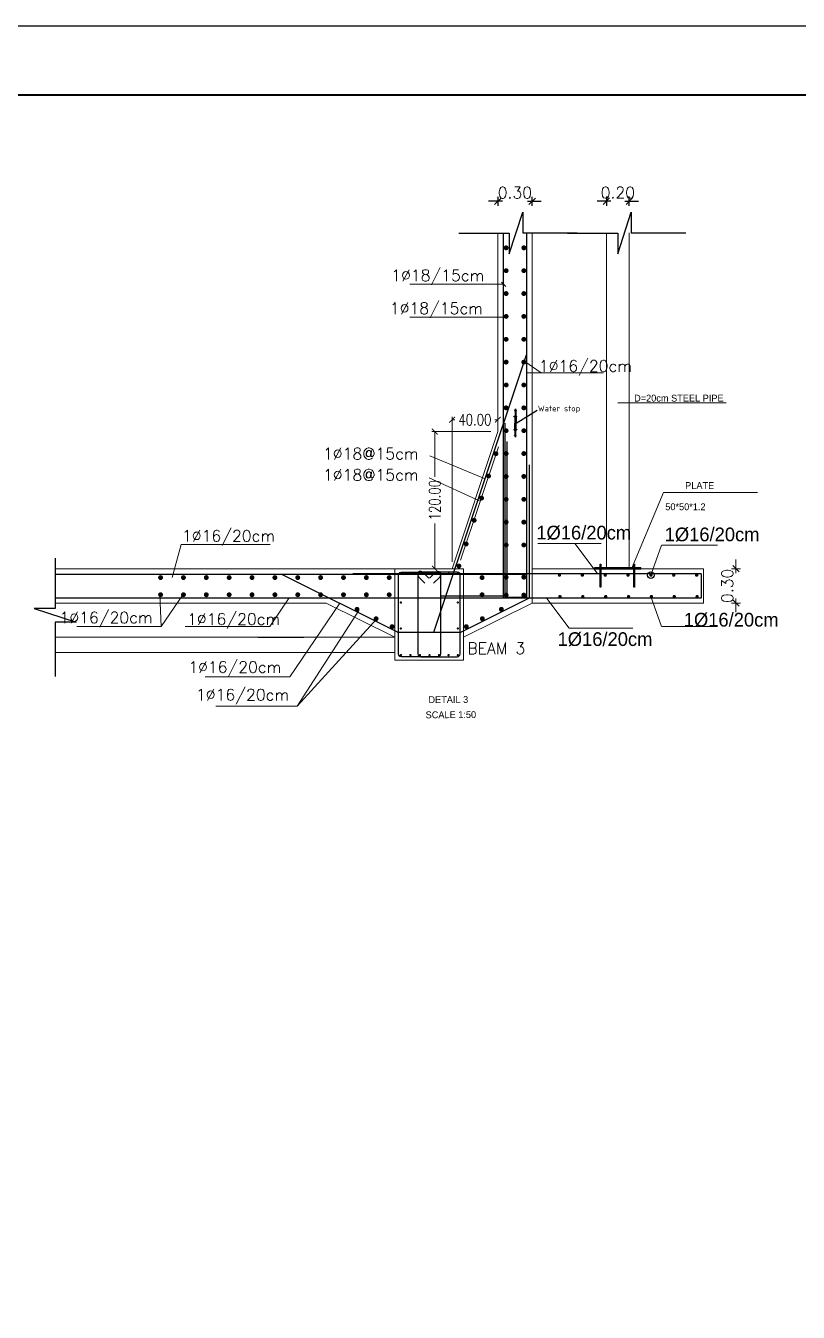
# Model space of a CAD drawing. Extents: x 166525 to 167198, y 178739 to 179747.
# Drawn here: x 167075.64 to 167089.15, y 179160.4 to 179182.91 of the extents above; entities that cross this region are included whole.
import ezdxf

# ---------------------------------------------------------------- set-up
doc = ezdxf.new("R2010")
doc.units = 0
doc.header["$MEASUREMENT"] = 0
doc.linetypes.add('AUSGEZOGEN', pattern=[0])
doc.layers.get('0').update_dxf_attribs({"linetype": 'CONTINUOUS'})
doc.layers.get('DEFPOINTS').update_dxf_attribs({"linetype": 'CONTINUOUS'})
for name, color, linetype, lineweight in [('BEAM', 6, 'CONTINUOUS', 13), ('dimentions', 241, 'CONTINUOUS', 20), ('LINE', 8, 'CONTINUOUS', 9)]:
    doc.layers.add(name, color=color, linetype=linetype, lineweight=lineweight)
for name, color, linetype in [('BEAM-DIM', 4, 'CONTINUOUS'), ('BEAM-REIN', 2, 'CONTINUOUS'), ('COVER', 7, 'CONTINUOUS'), ('EBENE0', 7, 'AUSGEZOGEN'), ('FRAM-REIN', 2, 'CONTINUOUS'), ('GRUNDEBENE', 7, 'AUSGEZOGEN'), ('LAYER40', 7, 'AUSGEZOGEN'), ('MHATCH', 8, 'CONTINUOUS'), ('outdim', 42, 'CONTINUOUS'), ('REBARS', 2, 'CONTINUOUS'), ('SLAB-REIN', 2, 'CONTINUOUS'), ('TEXTE', 7, 'AUSGEZOGEN'), ('TEXTM', 2, 'CONTINUOUS')]:
    doc.layers.add(name, color=color, linetype=linetype)
doc.styles.add('DIM', font='simplex.shx', dxfattribs={"width": 0.75})
doc.styles.add('ISO8', font='iso8')
doc.styles.add('ROMAND10', font='ROMAND.shx', dxfattribs={"height": 0.2})
doc.styles.add('ROMANS', font='romans.shx')
doc.dimstyles.new('1-100-layout', dxfattribs={"dimtxt": 0.2, "dimasz": 0.08, "dimexe": 0.18, "dimexo": 0.0625, "dimgap": 0.05, "dimtad": 1, "dimzin": 12, "dimdsep": 46, "dimtxsty": 'ROMAND10', "dimblk": '2', "dimcen": 0, "dimdle": 0.15, "dimse1": 1, "dimse2": 1, "dimclrd": 256, "dimclre": 9, "dimclrt": 1, "dimazin": 0, "dimtfac": 1, "dimtix": 1, "dimtofl": 0, "dimtmove": 2, "dimatfit": 0, "dimldrblk": '2', "dimfxl": 1, "dimtolj": 1, "dimtzin": 0, "dimlwd": -1, "dimlwe": -1, "dimarcsym": 0})
doc.dimstyles.new('MUTASIM', dxfattribs={"dimscale": 0.9995, "dimtxt": 0.2, "dimasz": 0.1, "dimexe": 0.05, "dimexo": 0.12, "dimgap": 0.05, "dimtad": 0, "dimzin": 0, "dimdsep": 46, "dimtxsty": 'DIM', "dimblk": 'ARCHTICK', "dimcen": 0.09, "dimclrd": 35, "dimclre": 33, "dimclrt": 256, "dimazin": 0, "dimtfac": 1, "dimtofl": 0, "dimtmove": 1, "dimatfit": 3, "dimfxl": 0.18, "dimtolj": 1, "dimtzin": 0, "dimlwd": 13, "dimlwe": 9, "dimarcsym": 0})

# ---------------------------------------------------------------- blocks, each defined once
blk = doc.blocks.new('_ARCHTICK')
at = {"color": 0, "linetype": 'ByBlock', "const_width": 0.15}
blk.add_lwpolyline([(-0.5, -0.5), (0.5, 0.5)], dxfattribs=at)
blk = doc.blocks.new('*D1846')
at = {"layer": 'BEAM', "color": 33, "lineweight": 9, "transparency": 16777216}
for p, q in [((167083.778, 179175.81), (167082.746, 179175.81)), ((167082.978, 179173.41), (167082.746, 179173.41))]:
    blk.add_line(p, q, dxfattribs=at)
at = {"layer": 'BEAM', "color": 35, "lineweight": 13, "transparency": 16777216}
for p, q in [((167082.796, 179175.81), (167082.796, 179175.017)), ((167082.796, 179173.41), (167082.796, 179174.203))]:
    blk.add_line(p, q, dxfattribs=at)
at = {"layer": 'DEFPOINTS', "color": 0, "transparency": 16777216}
for p in [(167082.796, 179175.81), (167083.898, 179175.81), (167083.098, 179173.41)]:
    blk.add_point(p, dxfattribs=at)
at = {"layer": 'BEAM', "color": 35, "lineweight": 13, "transparency": 16777216, "xscale": 0.09995000000000001, "yscale": 0.09995000000000001, "zscale": 0.09995000000000001}
for p, rotation in [((167082.796, 179175.81), 90), ((167082.796, 179173.41), 270)]:
    blk.add_blockref('_ARCHTICK', p, dxfattribs=dict(at, rotation=rotation))
at = {"layer": 'BEAM', "transparency": 16777216, "insert": (167082.796, 179174.61), "char_height": 0.1999, "attachment_point": 5, "rotation": 90, "style": 'DIM'}
blk.add_mtext('\\A1;120.00', dxfattribs=at)
blk = doc.blocks.new('*D1847')
at = {"layer": 'BEAM', "color": 33, "lineweight": 9, "transparency": 16777216}
for p, q in [((167083.098, 179173.53), (167083.098, 179176.067)), ((167083.898, 179175.93), (167083.898, 179176.067))]:
    blk.add_line(p, q, dxfattribs=at)
at = {"layer": 'BEAM', "color": 35, "lineweight": 13, "transparency": 16777216}
for p, q in [((167083.098, 179176.017), (167083.148, 179176.017)), ((167083.898, 179176.017), (167083.848, 179176.017))]:
    blk.add_line(p, q, dxfattribs=at)
at = {"layer": 'DEFPOINTS', "color": 0, "transparency": 16777216}
for p in [(167083.898, 179176.017), (167083.898, 179175.81), (167083.098, 179173.41)]:
    blk.add_point(p, dxfattribs=at)
at = {"layer": 'BEAM', "color": 35, "lineweight": 13, "transparency": 16777216, "xscale": 0.09995000000000001, "yscale": 0.09995000000000001, "zscale": 0.09995000000000001, "rotation": 180}
blk.add_blockref('_ARCHTICK', (167083.098, 179176.017), dxfattribs=at)
at = {"layer": 'BEAM', "color": 35, "lineweight": 13, "transparency": 16777216, "xscale": 0.09995000000000001, "yscale": 0.09995000000000001, "zscale": 0.09995000000000001}
blk.add_blockref('_ARCHTICK', (167083.898, 179176.017), dxfattribs=at)
at = {"layer": 'BEAM', "transparency": 16777216, "insert": (167083.498, 179176.017), "char_height": 0.1999, "attachment_point": 5, "style": 'DIM'}
blk.add_mtext('\\A1;40.00', dxfattribs=at)
blk = doc.blocks.new('new block')
at = {"layer": 'FRAM-REIN', "const_width": 8.4}
blk.add_lwpolyline([(-3.4, 2.5, -1), (3.4, -2.5, -1)], format="xyb", close=True, dxfattribs=at)
blk = doc.blocks.new('2')
for p, q in [((1, 0), (-1, 0)), ((0.71, 0.71), (-0.71, -0.71)), ((0, 1), (0, -1))]:
    blk.add_line(p, q)
blk = doc.blocks.new('*D1848')
at = {"layer": 'BEAM', "transparency": 16777216}
for p, q in [((167088.064, 179173.49), (167088.064, 179173.57)), ((167088.064, 179172.73), (167088.064, 179172.65))]:
    blk.add_line(p, q, dxfattribs=at)
at = {"layer": 'DEFPOINTS', "color": 0, "transparency": 16777216}
for p in [(167087.498, 179173.41), (167087.498, 179172.81), (167088.064, 179172.81)]:
    blk.add_point(p, dxfattribs=at)
at = {"layer": 'BEAM', "transparency": 16777216, "xscale": 0.08, "yscale": 0.08, "zscale": 0.08}
for p, rotation in [((167088.064, 179173.41), 270), ((167088.064, 179172.81), 90)]:
    blk.add_blockref('2', p, dxfattribs=dict(at, rotation=rotation))
at = {"layer": 'BEAM', "color": 1, "transparency": 16777216, "insert": (167087.914, 179173.11), "char_height": 0.2, "attachment_point": 5, "rotation": 90, "style": 'ROMAND10'}
blk.add_mtext('\\A1;0.30', dxfattribs=at)
blk = doc.blocks.new('*D1647')
at = {"layer": 'DEFPOINTS', "color": 0, "transparency": 16777216}
for p in [(167085.798, 179179.632), (167086.198, 179179.842), (167086.198, 179179.632)]:
    blk.add_point(p, dxfattribs=at)
at = {"layer": 'outdim', "transparency": 16777216}
for p, q in [((167085.718, 179179.842), (167085.638, 179179.842)), ((167086.278, 179179.842), (167086.358, 179179.842))]:
    blk.add_line(p, q, dxfattribs=at)
at = {"layer": 'outdim', "transparency": 16777216, "xscale": 0.08, "yscale": 0.08, "zscale": 0.08}
blk.add_blockref('2', (167085.798, 179179.842), dxfattribs=at)
at = {"layer": 'outdim', "transparency": 16777216, "xscale": 0.08, "yscale": 0.08, "zscale": 0.08, "rotation": 180}
blk.add_blockref('2', (167086.198, 179179.842), dxfattribs=at)
at = {"layer": 'outdim', "color": 1, "transparency": 16777216, "insert": (167085.998, 179179.992), "char_height": 0.2, "attachment_point": 5, "style": 'ROMAND10'}
blk.add_mtext('\\A1;0.20', dxfattribs=at)
blk = doc.blocks.new('A$C2556767A')
at = {"layer": 'EBENE0', "color": 3, "linetype": 'AUSGEZOGEN'}
for p, q in [((0.22, -0.183), (0.339, 0.183)), ((0.339, 0.183), (0.339, 0.001)), ((-0.22, 0), (0.22, 0)), ((0.22, 0), (0.22, -0.183)), ((0.339, 0.001), (0.815, 0.001))]:
    blk.add_line(p, q, dxfattribs=at)
blk = doc.blocks.new('*D1849')
at = {"layer": 'DEFPOINTS', "color": 0, "transparency": 16777216}
for p in [(167084.498, 179179.84), (167083.898, 179179.284), (167084.498, 179179.284)]:
    blk.add_point(p, dxfattribs=at)
at = {"layer": 'outdim', "transparency": 16777216}
for p, q in [((167083.818, 179179.84), (167083.738, 179179.84)), ((167084.578, 179179.84), (167084.658, 179179.84))]:
    blk.add_line(p, q, dxfattribs=at)
at = {"layer": 'outdim', "transparency": 16777216, "xscale": 0.08, "yscale": 0.08, "zscale": 0.08}
blk.add_blockref('2', (167083.898, 179179.84), dxfattribs=at)
at = {"layer": 'outdim', "transparency": 16777216, "xscale": 0.08, "yscale": 0.08, "zscale": 0.08, "rotation": 180}
blk.add_blockref('2', (167084.498, 179179.84), dxfattribs=at)
at = {"layer": 'outdim', "color": 1, "transparency": 16777216, "insert": (167084.198, 179179.99), "char_height": 0.2, "attachment_point": 5, "style": 'ROMAND10'}
blk.add_mtext('\\A1;0.30', dxfattribs=at)

msp = doc.modelspace()

# ---------------------------------------------------------------- hatches: boundary and pattern name
at = {"layer": 'outdim'}
h = msp.add_hatch(color=256, dxfattribs=at)
h.paths.add_polyline_path([(167086.19816, 179173.43382), (167085.79816, 179173.43382), (167085.79816, 179173.40982), (167086.19816, 179173.40982)])
h.paths.add_polyline_path([(167085.79816, 179173.43382), (167085.59816, 179173.43382), (167085.59816, 179173.40982), (167085.79816, 179173.40982)])
h.paths.add_polyline_path([(167086.39816, 179173.43382), (167086.19816, 179173.43382), (167086.19816, 179173.40982), (167086.39816, 179173.40982)])
h = msp.add_hatch(color=256, dxfattribs=at)
h.paths.add_polyline_path([(167085.70054, 179173.32982), (167085.68933, 179173.32982), (167085.68933, 179173.08472), (167085.70054, 179173.08472)])
h.paths.add_polyline_path([(167086.28762, 179173.32982), (167086.27642, 179173.32982), (167086.27642, 179173.0845), (167086.28762, 179173.0845)])
h.paths.add_polyline_path([(167085.70054, 179173.40982), (167085.68933, 179173.40982), (167085.68933, 179173.32982), (167085.70054, 179173.32982)])
h.paths.add_polyline_path([(167085.70054, 179173.49001), (167085.68933, 179173.49001), (167085.68933, 179173.43382), (167085.70054, 179173.43382)])
h.paths.add_polyline_path([(167086.28762, 179173.49001), (167086.27642, 179173.49001), (167086.27642, 179173.43382), (167086.28762, 179173.43382)])
h.paths.add_polyline_path([(167086.28762, 179173.40982), (167086.27642, 179173.40982), (167086.27642, 179173.32982), (167086.28762, 179173.32982)])

# ---------------------------------------------------------------- linework, layer by layer
at = {"layer": 'BEAM'}
for p, q in [((167083.89816, 179175.80982), (167083.89816, 179179.28599)), ((167084.49816, 179179.28599), (167084.49816, 179172.80982)), ((167083.09816, 179173.40982), (167083.89816, 179175.80982)), ((167083.29816, 179173.40982), (167076.15382, 179173.40982)), ((167084.49816, 179173.40982), (167087.49816, 179173.40982)), ((167087.49816, 179173.40982), (167087.49816, 179172.80982)), ((167080.89816, 179172.80982), (167076.15382, 179172.80982)), ((167082.09816, 179172.20982), (167080.89816, 179172.80982)), ((167083.29816, 179172.20982), (167084.49816, 179172.80982)), ((167084.49816, 179172.80982), (167087.49816, 179172.80982)), ((167082.09816, 179172.20982), (167076.15382, 179172.20982))]:
    msp.add_line(p, q, dxfattribs=at)
msp.add_lwpolyline([(167082.09816, 179171.80982), (167083.29816, 179171.80982), (167083.29816, 179173.40982), (167082.09816, 179173.40982)], close=True, dxfattribs=at)
for points in [[(167076.15382, 179172.20982), (167082.09816, 179172.20982)], [(167076.15382, 179171.94145), (167082.09816, 179171.94145)]]:
    msp.add_lwpolyline(points, dxfattribs=at)
at = {"layer": 'BEAM-REIN', "const_width": 0.019}
for points in [[(167082.19222, 179173.32143, 1), (167082.21322, 179173.32143, 1)], [(167082.35902, 179173.32143, 1), (167082.38002, 179173.32143, 1)], [(167082.52582, 179173.32143, 1), (167082.54682, 179173.32143, 1)], [(167082.69262, 179173.32143, 1), (167082.71362, 179173.32143, 1)], [(167082.85942, 179173.32143, 1), (167082.88042, 179173.32143, 1)], [(167083.02622, 179173.32143, 1), (167083.04722, 179173.32143, 1)], [(167083.18776, 179173.32143, 1), (167083.20876, 179173.32143, 1)], [(167082.19222, 179172.81838, 1), (167082.21322, 179172.81838, 1)], [(167083.18776, 179172.81838, 1), (167083.20876, 179172.81838, 1)], [(167082.19222, 179172.36417, 1), (167082.21322, 179172.36417, 1)], [(167083.18776, 179172.36417, 1), (167083.20876, 179172.36417, 1)], [(167082.19222, 179171.89823, 1), (167082.21322, 179171.89823, 1)], [(167082.35902, 179171.89823, 1), (167082.38002, 179171.89823, 1)], [(167082.52582, 179171.89823, 1), (167082.54682, 179171.89823, 1)], [(167082.69262, 179171.89823, 1), (167082.71362, 179171.89823, 1)], [(167082.85942, 179171.89823, 1), (167082.88042, 179171.89823, 1)], [(167083.02622, 179171.89823, 1), (167083.04722, 179171.89823, 1)], [(167083.18776, 179171.89823, 1), (167083.20876, 179171.89823, 1)]]:
    msp.add_lwpolyline(points, format="xyb", close=True, dxfattribs=at)
at = {"layer": 'COVER', "flags": 128}
msp.add_lwpolyline([(167043.18794, 179182.91152), (167103.10919, 179182.91152), (167103.10919, 179140.58902), (167043.18794, 179140.58902)], close=True, dxfattribs=at)
at = {"layer": 'dimentions'}
for p, q in [((167085.79816, 179179.28599), (167085.79816, 179173.40982)), ((167086.19816, 179179.28599), (167086.19816, 179173.40982))]:
    msp.add_line(p, q, dxfattribs=at)
at = {"layer": 'EBENE0', "color": 2, "linetype": 'AUSGEZOGEN'}
msp.add_line((167079.70332, 179172.20982), (167080.50332, 179172.20982), dxfattribs=at)
at = {"layer": 'FRAM-REIN', "lineweight": 25}
for p, q in [((167083.99816, 179172.89926), (167083.99816, 179179.28599)), ((167084.39816, 179179.28599), (167084.39816, 179172.91008)), ((167082.78066, 179172.29926), (167084.39816, 179177.15178)), ((167084.02109, 179175.9561), (167084.02109, 179172.91008)), ((167084.0537, 179175.63789), (167084.0537, 179172.9281)), ((167084.45344, 179172.89926), (167084.45344, 179175.22581)), ((167084.39816, 179173.30982), (167076.15382, 179173.30982)), ((167087.45361, 179173.31769), (167081.36378, 179173.31769)), ((167087.45361, 179173.31769), (167087.45361, 179173.08998)), ((167087.46193, 179172.89926), (167087.46193, 179173.12966)), ((167076.15382, 179172.89926), (167087.46193, 179172.89926)), ((167084.0537, 179172.9281), (167082.90321, 179172.9281)), ((167083.25344, 179172.29926), (167084.45344, 179172.89926)), ((167084.02109, 179172.91008), (167084.39816, 179172.91008)), ((167082.14288, 179172.29926), (167083.25344, 179172.29926))]:
    msp.add_line(p, q, dxfattribs=at)
at = {"layer": 'FRAM-REIN'}
msp.add_line((167082.14288, 179172.29926), (167080.12177, 179173.30982), dxfattribs=at)
at = {"layer": 'GRUNDEBENE', "color": 1, "linetype": 'AUSGEZOGEN'}
for p, q in [((167084.18125, 179176.07382), (167084.18125, 179176.07982)), ((167084.18125, 179176.07982), (167084.22925, 179176.07982)), ((167084.18125, 179176.07382), (167084.22925, 179176.07382)), ((167084.19125, 179176.18582), (167084.19125, 179176.17982)), ((167084.19125, 179176.18582), (167084.21925, 179176.18582)), ((167084.19125, 179176.17982), (167084.21925, 179176.17982)), ((167084.19925, 179176.17982), (167084.19325, 179175.95982)), ((167084.20525, 179176.20982), (167084.19925, 179176.18582)), ((167084.19925, 179176.18582), (167084.19925, 179176.17982)), ((167084.20525, 179176.20982), (167084.21125, 179176.18582)), ((167084.20525, 179175.95982), (167084.20525, 179176.20982)), ((167084.21125, 179176.18582), (167084.21125, 179176.17982)), ((167084.21125, 179176.17982), (167084.21725, 179175.95982)), ((167084.21925, 179176.18582), (167084.21925, 179176.17982)), ((167084.22925, 179176.07382), (167084.22925, 179176.07982)), ((167084.18125, 179175.84582), (167084.18125, 179175.83982)), ((167084.18125, 179175.84582), (167084.22925, 179175.84582)), ((167084.18125, 179175.83982), (167084.22925, 179175.83982)), ((167084.19925, 179175.73982), (167084.19325, 179175.95982)), ((167084.20525, 179175.95982), (167084.20525, 179175.70982)), ((167084.21125, 179175.73982), (167084.21725, 179175.95982)), ((167084.22925, 179175.84582), (167084.22925, 179175.83982)), ((167084.19125, 179175.73382), (167084.19125, 179175.73982)), ((167084.19125, 179175.73982), (167084.21925, 179175.73982)), ((167084.19125, 179175.73382), (167084.21925, 179175.73382)), ((167084.19925, 179175.73382), (167084.19925, 179175.73982)), ((167084.20525, 179175.70982), (167084.19925, 179175.73382)), ((167084.20525, 179175.70982), (167084.21125, 179175.73382)), ((167084.21125, 179175.73382), (167084.21125, 179175.73982)), ((167084.21925, 179175.73382), (167084.21925, 179175.73982))]:
    msp.add_line(p, q, dxfattribs=at)
at = {"layer": 'LAYER40', "color": 1, "linetype": 'AUSGEZOGEN'}
msp.add_line((167084.21725, 179175.95982), (167084.587, 179176.18444), dxfattribs=at)
at = {"layer": 'LINE', "linetype": 'Continuous'}
for p, q in [((167082.36024, 179178.3896), (167084.01024, 179178.3896)), ((167083.96341, 179178.42679), (167084.0401, 179178.34816)), ((167082.36024, 179177.81288), (167084.01024, 179177.81288)), ((167084.37319, 179177.03366), (167084.65639, 179176.83897)), ((167084.39816, 179176.83897), (167085.74136, 179176.83897)), ((167086.00024, 179176.31005), (167087.89354, 179176.31005)), ((167083.67442, 179174.98054), (167082.70695, 179175.38755)), ((167083.91005, 179175.54569), (167083.24718, 179173.55772)), ((167082.69565, 179175.00236), (167083.59122, 179174.58952)), ((167086.23759, 179173.40982), (167086.79904, 179174.74644)), ((167086.79904, 179174.74644), (167088.43879, 179174.74644)), ((167078.20361, 179173.25482), (167078.35752, 179173.83216)), ((167078.35752, 179173.83216), (167079.91712, 179173.83216)), ((167085.70745, 179173.85176), (167084.59832, 179173.85176)), ((167085.63684, 179173.32982), (167085.24566, 179173.85176)), ((167086.57716, 179173.29754), (167086.75962, 179173.82295)), ((167086.76686, 179173.82295), (167087.74462, 179173.82295)), ((167078.01029, 179172.39765), (167077.98796, 179172.95472)), ((167078.38796, 179172.95472), (167078.01029, 179172.39765)), ((167080.25079, 179172.89926), (167079.91072, 179172.39765)), ((167084.75809, 179172.88982), (167085.14927, 179172.36788)), ((167086.57716, 179172.9221), (167086.75962, 179172.39669)), ((167081.13233, 179172.80454), (167080.2585, 179171.51563)), ((167081.46741, 179172.67696), (167080.39012, 179171.0072)), ((167081.78932, 179172.53988), (167080.39012, 179171.0072)), ((167078.01029, 179172.39765), (167076.53079, 179172.39765)), ((167079.91072, 179172.39765), (167078.43122, 179172.39765)), ((167085.14927, 179172.36788), (167086.2584, 179172.36788)), ((167086.76686, 179172.39669), (167087.74462, 179172.39669)), ((167080.2585, 179171.51563), (167078.779, 179171.51563)), ((167080.39012, 179171.0072), (167078.96696, 179171.0072))]:
    msp.add_line(p, q, dxfattribs=at)
at = {"layer": 'MHATCH', "const_width": 0.03562, "flags": 128}
msp.add_lwpolyline([(167044.75544, 179181.70027), (167101.54169, 179181.70027), (167101.54169, 179141.80027), (167044.75544, 179141.80027)], close=True, dxfattribs=at)
at = {"layer": 'MHATCH'}
msp.add_lwpolyline([(167045.11169, 179181.70027), (167101.54169, 179181.70027), (167101.54169, 179141.80027)], dxfattribs=at)
at = {"layer": 'outdim'}
for p, q in [((167085.59816, 179173.43382), (167086.39816, 179173.43382)), ((167085.59816, 179173.40982), (167085.59816, 179173.43382)), ((167085.59816, 179173.40982), (167086.39816, 179173.40982)), ((167086.39816, 179173.40982), (167086.39816, 179173.43382))]:
    msp.add_line(p, q, dxfattribs=at)
for points in [[(167085.68933, 179173.49001), (167085.70054, 179173.49001), (167085.70054, 179173.08472), (167085.68933, 179173.08472)], [(167086.27642, 179173.49001), (167086.28762, 179173.49001), (167086.28762, 179173.0845), (167086.27642, 179173.0845)]]:
    msp.add_lwpolyline(points, close=True, dxfattribs=at)
msp.add_circle((167086.57716, 179173.29754), 0.05775, dxfattribs=at)
at = {"layer": 'REBARS'}
for points in [[(167082.70297, 179173.24206, 0), (167082.81074, 179173.34982, 0), (167082.83674, 179173.36373, 0), (167082.86609, 179173.36084, 0), (167082.88889, 179173.34213, 0), (167082.89745, 179173.3139, 0), (167082.89745, 179171.92062, 0), (167082.89065, 179171.89522, 0), (167082.87205, 179171.87663, 0), (167082.84665, 179171.86982, 0), (167082.20896, 179171.86982, 0), (167082.18356, 179171.87663, 0), (167082.16497, 179171.89522, 0), (167082.15816, 179171.92062, 0), (167082.15816, 179173.29902, 0), (167082.16497, 179173.32442, 0), (167082.18356, 179173.34301, 0), (167082.20896, 179173.34982, 0), (167082.84665, 179173.34982, 0), (167082.88257, 179173.33494, 0), (167082.89745, 179173.29902, 0), (167082.88257, 179173.2631, 0), (167082.77481, 179173.15534, 0)], [(167082.69335, 179173.24206, 0), (167082.58559, 179173.34982, 0), (167082.55959, 179173.36373, 0), (167082.53023, 179173.36084, 0), (167082.50744, 179173.34213, 0), (167082.49887, 179173.3139, 0), (167082.49887, 179171.92062, 0), (167082.50568, 179171.89522, 0), (167082.52427, 179171.87663, 0), (167082.54967, 179171.86982, 0), (167083.18736, 179171.86982, 0), (167083.21276, 179171.87663, 0), (167083.23136, 179171.89522, 0), (167083.23816, 179171.92062, 0), (167083.23816, 179173.29902, 0), (167083.23136, 179173.32442, 0), (167083.21276, 179173.34301, 0), (167083.18736, 179173.34982, 0), (167082.54967, 179173.34982, 0), (167082.51375, 179173.33494, 0), (167082.49887, 179173.29902, 0), (167082.51375, 179173.2631, 0), (167082.62152, 179173.15534, 0)]]:
    msp.add_polyline3d(points, dxfattribs=at)
at = {"layer": 'SLAB-REIN', "color": 2, "const_width": 0.02764}
for points in [[(167084.96188, 179173.29754, 1), (167084.99243, 179173.29754, 1)], [(167085.36188, 179173.29754, 1), (167085.39243, 179173.29754, 1)], [(167085.76188, 179173.29754, 1), (167085.79243, 179173.29754, 1)], [(167086.16188, 179173.29754, 1), (167086.19243, 179173.29754, 1)], [(167086.56188, 179173.29754, 1), (167086.59243, 179173.29754, 1)], [(167086.96188, 179173.29754, 1), (167086.99243, 179173.29754, 1)], [(167087.36188, 179173.29754, 1), (167087.39243, 179173.29754, 1)], [(167084.97021, 179172.9221, -1), (167085.00076, 179172.9221, -1)], [(167085.37021, 179172.9221, -1), (167085.40076, 179172.9221, -1)], [(167085.77021, 179172.9221, -1), (167085.80076, 179172.9221, -1)], [(167086.17021, 179172.9221, -1), (167086.20076, 179172.9221, -1)], [(167086.57021, 179172.9221, -1), (167086.60076, 179172.9221, -1)], [(167086.97021, 179172.9221, -1), (167087.00076, 179172.9221, -1)], [(167087.37021, 179172.9221, -1), (167087.40076, 179172.9221, -1)]]:
    msp.add_lwpolyline(points, format="xyb", close=True, dxfattribs=at)

# ---------------------------------------------------------------- block references
at = {"layer": 'BEAM'}
for p, xscale, yscale, zscale, rotation in [((167084.04372, 179179.02502), -0.005062500007562916, 0.005062499985797331, 0.005062500829808414, 167.0997860701086), ((167084.35376, 179179.02502), -0.005062500007562916, 0.005062499985797331, 0.005062500829808414, 167.0997860701086), ((167084.04372, 179178.62502), -0.005062500007562916, 0.005062499985797331, 0.005062500829808414, 167.0997860701086), ((167084.35376, 179178.62502), -0.005062500007562916, 0.005062499985797331, 0.005062500829808414, 167.0997860701086), ((167084.04372, 179178.22502), -0.005062500007562916, 0.005062499985797331, 0.005062500829808414, 167.0997860701086), ((167084.35376, 179178.22502), -0.005062500007562916, 0.005062499985797331, 0.005062500829808414, 167.0997860701086), ((167084.04372, 179177.82502), -0.005062500007562916, 0.005062499985797331, 0.005062500829808414, 167.0997860701086), ((167084.35376, 179177.82502), -0.005062500007562916, 0.005062499985797331, 0.005062500829808414, 167.0997860701086), ((167084.04372, 179177.42502), -0.005062500007562916, 0.005062499985797331, 0.005062500829808414, 167.0997860701086), ((167084.35376, 179177.42502), -0.005062500007562916, 0.005062499985797331, 0.005062500829808414, 167.0997860701086), ((167084.04372, 179177.02502), -0.005062500007562916, 0.005062499985797331, 0.005062500829808414, 167.0997860701086), ((167084.35376, 179177.02502), -0.005062500007562916, 0.005062499985797331, 0.005062500829808414, 167.0997860701086), ((167084.04372, 179176.62502), -0.005062500007562916, 0.005062499985797331, 0.005062500829808414, 167.0997860701086), ((167084.35376, 179176.62502), -0.005062500007562916, 0.005062499985797331, 0.005062500829808414, 167.0997860701086), ((167084.04372, 179176.22502), -0.005062500007562916, 0.005062499985797331, 0.005062500829808414, 167.0997860701086), ((167084.35376, 179176.22502), -0.005062500007562916, 0.005062499985797331, 0.005062500829808414, 167.0997860701086), ((167084.04372, 179175.82502), -0.005062500007562916, 0.005062499985797331, 0.005062500829808414, 167.0997860701086), ((167084.35376, 179175.82502), -0.005062500007562916, 0.005062499985797331, 0.005062500829808414, 167.0997860701086), ((167083.8668, 179175.42344), -0.005062500007562916, 0.005062499985797331, 0.005062500829808414, 167.0997860701086), ((167084.04372, 179175.42502), -0.005062500007562916, 0.005062499985797331, 0.005062500829808414, 167.0997860701086), ((167084.35376, 179175.42502), -0.005062500007562916, 0.005062499985797331, 0.005062500829808414, 167.0997860701086), ((167083.73632, 179175.03197), -0.005062500007562916, 0.005062499985797331, 0.005062500829808414, 167.0997860701086), ((167084.04372, 179175.02502), -0.005062500007562916, 0.005062499985797331, 0.005062500829808414, 167.0997860701086), ((167084.35376, 179175.02502), -0.005062500007562916, 0.005062499985797331, 0.005062500829808414, 167.0997860701086), ((167083.61369, 179174.64608), -0.005062500007562916, 0.005062499985797331, 0.005062500829808414, 167.0997860701086), ((167084.04372, 179174.62502), -0.005062500007562916, 0.005062499985797331, 0.005062500829808414, 167.0997860701086), ((167084.35376, 179174.62502), -0.005062500007562916, 0.005062499985797331, 0.005062500829808414, 167.0997860701086), ((167083.48452, 179174.25722), -0.005062500007562916, 0.005062499985797331, 0.005062500829808414, 167.0997860701086), ((167084.04372, 179174.22502), -0.005062500007562916, 0.005062499985797331, 0.005062500829808414, 167.0997860701086), ((167084.35376, 179174.22502), -0.005062500007562916, 0.005062499985797331, 0.005062500829808414, 167.0997860701086), ((167083.34534, 179173.84244), -0.005062500007562916, 0.005062499985797331, 0.005062500829808414, 167.0997860701086), ((167084.04372, 179173.82502), -0.005062500007562916, 0.005062499985797331, 0.005062500829808414, 167.0997860701086), ((167084.35376, 179173.82502), -0.005062500007562916, 0.005062499985797331, 0.005062500829808414, 167.0997860701086), ((167083.21706, 179173.45865), -0.005062500007562916, 0.005062499985797331, 0.005062500829808414, 167.0997860701086), ((167077.99843, 179173.25482), -0.005062500007562916, 0.005062499985797331, 0.005062500829808414, 167.0997860701086), ((167078.39843, 179173.25482), -0.005062500007562916, 0.005062499985797331, 0.005062500829808414, 167.0997860701086), ((167078.79843, 179173.25482), -0.005062500007562916, 0.005062499985797331, 0.005062500829808414, 167.0997860701086), ((167079.19843, 179173.25482), -0.005062500007562916, 0.005062499985797331, 0.005062500829808414, 167.0997860701086), ((167079.59843, 179173.25482), -0.005062500007562916, 0.005062499985797331, 0.005062500829808414, 167.0997860701086), ((167079.99843, 179173.25482), -0.005062500007562916, 0.005062499985797331, 0.005062500829808414, 167.0997860701086), ((167080.39843, 179173.25482), -0.005062500007562916, 0.005062499985797331, 0.005062500829808414, 167.0997860701086), ((167080.79843, 179173.25482), -0.005062500007562916, 0.005062499985797331, 0.005062500829808414, 167.0997860701086), ((167081.19843, 179173.25482), -0.005062500007562916, 0.005062499985797331, 0.005062500829808414, 167.0997860701086), ((167081.59843, 179173.25482), -0.005062500007562916, 0.005062499985797331, 0.005062500829808414, 167.0997860701086), ((167081.99843, 179173.25482), -0.005062500007562916, 0.005062499985797331, 0.005062500829808414, 167.0997860701086), ((167083.62301, 179173.25482), -0.005062500007562916, 0.005062499985797331, 0.005062500829808414, 167.0997860701086), ((167084.04372, 179173.26241), -0.005062500007562916, 0.005062499985797331, 0.005062500829808414, 167.0997860701086), ((167077.99843, 179172.95472), -0.005062500007562916, 0.005062499985797331, 0.005062500829808414, 167.0997860701086), ((167078.39843, 179172.95472), -0.005062500007562916, 0.005062499985797331, 0.005062500829808414, 167.0997860701086), ((167078.79843, 179172.95472), -0.005062500007562916, 0.005062499985797331, 0.005062500829808414, 167.0997860701086), ((167079.19843, 179172.95472), -0.005062500007562916, 0.005062499985797331, 0.005062500829808414, 167.0997860701086), ((167079.59843, 179172.95472), -0.005062500007562916, 0.005062499985797331, 0.005062500829808414, 167.0997860701086), ((167079.99843, 179172.95472), -0.005062500007562916, 0.005062499985797331, 0.005062500829808414, 167.0997860701086), ((167080.39843, 179172.95472), -0.005062500007562916, 0.005062499985797331, 0.005062500829808414, 167.0997860701086), ((167080.79843, 179172.95472), -0.005062500007562916, 0.005062499985797331, 0.005062500829808414, 167.0997860701086), ((167081.19843, 179172.95472), -0.005062500007562916, 0.005062499985797331, 0.005062500829808414, 167.0997860701086), ((167081.59843, 179172.95472), -0.005062500007562916, 0.005062499985797331, 0.005062500829808414, 167.0997860701086), ((167081.99843, 179172.95472), -0.005062500007562916, 0.005062499985797331, 0.005062500829808414, 167.0997860701086), ((167083.62301, 179172.95472), -0.005062500007562916, 0.005062499985797331, 0.005062500829808414, 167.0997860701086), ((167084.04372, 179172.94752), -0.005062500007562916, 0.005062499985797331, 0.005062500829808414, 167.0997860701086), ((167084.35376, 179172.94752), -0.005062500007562916, 0.005062499985797331, 0.005062500829808414, 167.0997860701086), ((167081.43576, 179172.69997), 0.005062500007562916, 0.005062500007562916, 0.005062500007562916, 192.9002139298915), ((167083.96057, 179172.69997), -0.005062500007562916, 0.005062499985797331, 0.005062500829808414, 167.0997860701086), ((167081.76859, 179172.53514), 0.005062500007562916, 0.005062500007562916, 0.005062500007562916, 192.9002139298915), ((167082.04936, 179172.39654), 0.005062500007562916, 0.005062500007562916, 0.005062500007562916, 192.9002139298915), ((167082.04936, 179172.39654), 0.005062500007562916, 0.005062500007562916, 0.005062500007562916, 192.9002139298915), ((167083.34696, 179172.39654), -0.005062500007562916, 0.005062499985797331, 0.005062500829808414, 167.0997860701086), ((167083.62774, 179172.53514), -0.005062500007562916, 0.005062499985797331, 0.005062500829808414, 167.0997860701086)]:
    msp.add_blockref('new block', p, dxfattribs=dict(at, xscale=xscale, yscale=yscale, zscale=zscale, rotation=rotation))
at = {"layer": 'FRAM-REIN', "lineweight": 25, "xscale": -0.005062500007562916, "yscale": 0.005062499985797331, "zscale": 0.005062500829808414, "rotation": 167.0997860701086}
msp.add_blockref('new block', (167084.35376, 179173.26241), dxfattribs=at)
at = {"layer": 'outdim', "xscale": 2, "yscale": 2, "zscale": 2}
for p in [(167083.6557, 179179.28356), (167085.5557, 179179.28356)]:
    msp.add_blockref('A$C2556767A', p, dxfattribs=at)
at = {"layer": 'outdim', "xscale": 2, "yscale": 2, "zscale": 2, "rotation": 270}
msp.add_blockref('A$C2556767A', (167076.15382, 179173.15502), dxfattribs=at)

# ---------------------------------------------------------------- texts
at = {"layer": 'BEAM-DIM', "style": 'ROMANS'}
for s, p in [('1%%C18/15cm', (167082.03449, 179178.44265)), ('1%%C18/15cm', (167082.00971, 179177.86593)), ('1%%C16/20cm', (167084.61772, 179176.85741)), ('1%%C18@15cm', (167080.84106, 179175.32375)), ('1%%C18@15cm', (167080.84106, 179174.95207)), ('1%%C16/20cm', (167078.37355, 179173.88521)), ('1%%C16/20cm', (167076.23165, 179172.45567)), ('1%%C16/20cm', (167078.46244, 179172.42816)), ('BEAM 3', (167083.36602, 179171.91689)), ('1%%C16/20cm', (167078.48326, 179171.58786)), ('1%%C16/20cm', (167078.61909, 179171.10494))]:
    msp.add_text(s, height=0.2, dxfattribs=at).set_placement(p)
at = {"layer": 'TEXTE', "color": 1, "style": 'ISO8'}
msp.add_text('Water stop', height=0.1, dxfattribs=at).set_placement((167084.59993, 179176.16422))
at = {"layer": 'TEXTM', "color": 4}
for s, height, rotation, p in [('D=20cm STEEL PIPE', 0.12, 359.992647, (167086.28323, 179176.33481)), ('PLATE ', 0.12, 359.992647, (167087.17595, 179174.80566)), ('50*50*1.2', 0.12, 359.992647, (167086.82798, 179174.43413)), ('1%%C16/20cm', 0.24, 359.992647, (167084.5719, 179173.92152)), ('1%%C16/20cm', 0.24, 0.007353, (167086.81736, 179173.8903)), ('1%%C16/20cm', 0.24, 359.992647, (167087.15158, 179172.39807)), ('1%%C16/20cm', 0.24, 359.992647, (167084.94381, 179172.05828)), ('DETAIL 3', 0.12, 0.360658, (167082.6848, 179171.05809)), ('SCALE 1:50', 0.12, 0.360658, (167082.63566, 179170.79259))]:
    msp.add_text(s, height=height, rotation=rotation, dxfattribs=at).set_placement(p)

# ---------------------------------------------------------------- dimensions: what is measured, and where the dimension line sits
at = {"layer": 'BEAM'}
dim = msp.add_linear_dim(base=(167083.89816, 179176.01701), p1=(167083.09816, 179173.40982), p2=(167083.89816, 179175.80982), dimstyle='MUTASIM', override={"dimlfac": 50}, dxfattribs=at)
dim.commit()
dim.dimension.update_dxf_attribs({"geometry": '*D1847', "text_midpoint": (167083.49816, 179176.01701)})
dim = msp.add_linear_dim(base=(167082.79634, 179175.80982), p1=(167083.09816, 179173.40982), p2=(167083.89816, 179175.80982), angle=90, dimstyle='MUTASIM', override={"dimlfac": 50}, dxfattribs=at)
dim.commit()
dim.dimension.update_dxf_attribs({"geometry": '*D1846', "text_midpoint": (167082.79634, 179174.60982)})
dim = msp.add_linear_dim(base=(167088.06433, 179172.80982), p1=(167087.49816, 179173.40982), p2=(167087.49816, 179172.80982), angle=90, text='0.30', dimstyle='1-100-layout', override={"dimfxl": 0}, dxfattribs=at)
dim.commit()
dim.dimension.update_dxf_attribs({"geometry": '*D1848', "text_midpoint": (167087.91433, 179173.10982)})
at = {"layer": 'outdim'}
dim = msp.add_linear_dim(base=(167084.49816, 179179.84032), p1=(167083.89816, 179179.28356), p2=(167084.49816, 179179.28356), text='0.30', dimstyle='1-100-layout', dxfattribs=at)
dim.commit()
dim.dimension.update_dxf_attribs({"geometry": '*D1849', "text_midpoint": (167084.19816, 179179.99032)})
dim = msp.add_linear_dim(base=(167086.19816, 179179.84198), p1=(167085.79816, 179179.63184), p2=(167086.19816, 179179.63184), text='0.20', dimstyle='1-100-layout', override={"dimfxl": 0}, dxfattribs=at)
dim.commit()
dim.dimension.update_dxf_attribs({"geometry": '*D1647', "text_midpoint": (167085.99816, 179179.99198)})

doc.saveas('drawing.dxf')
